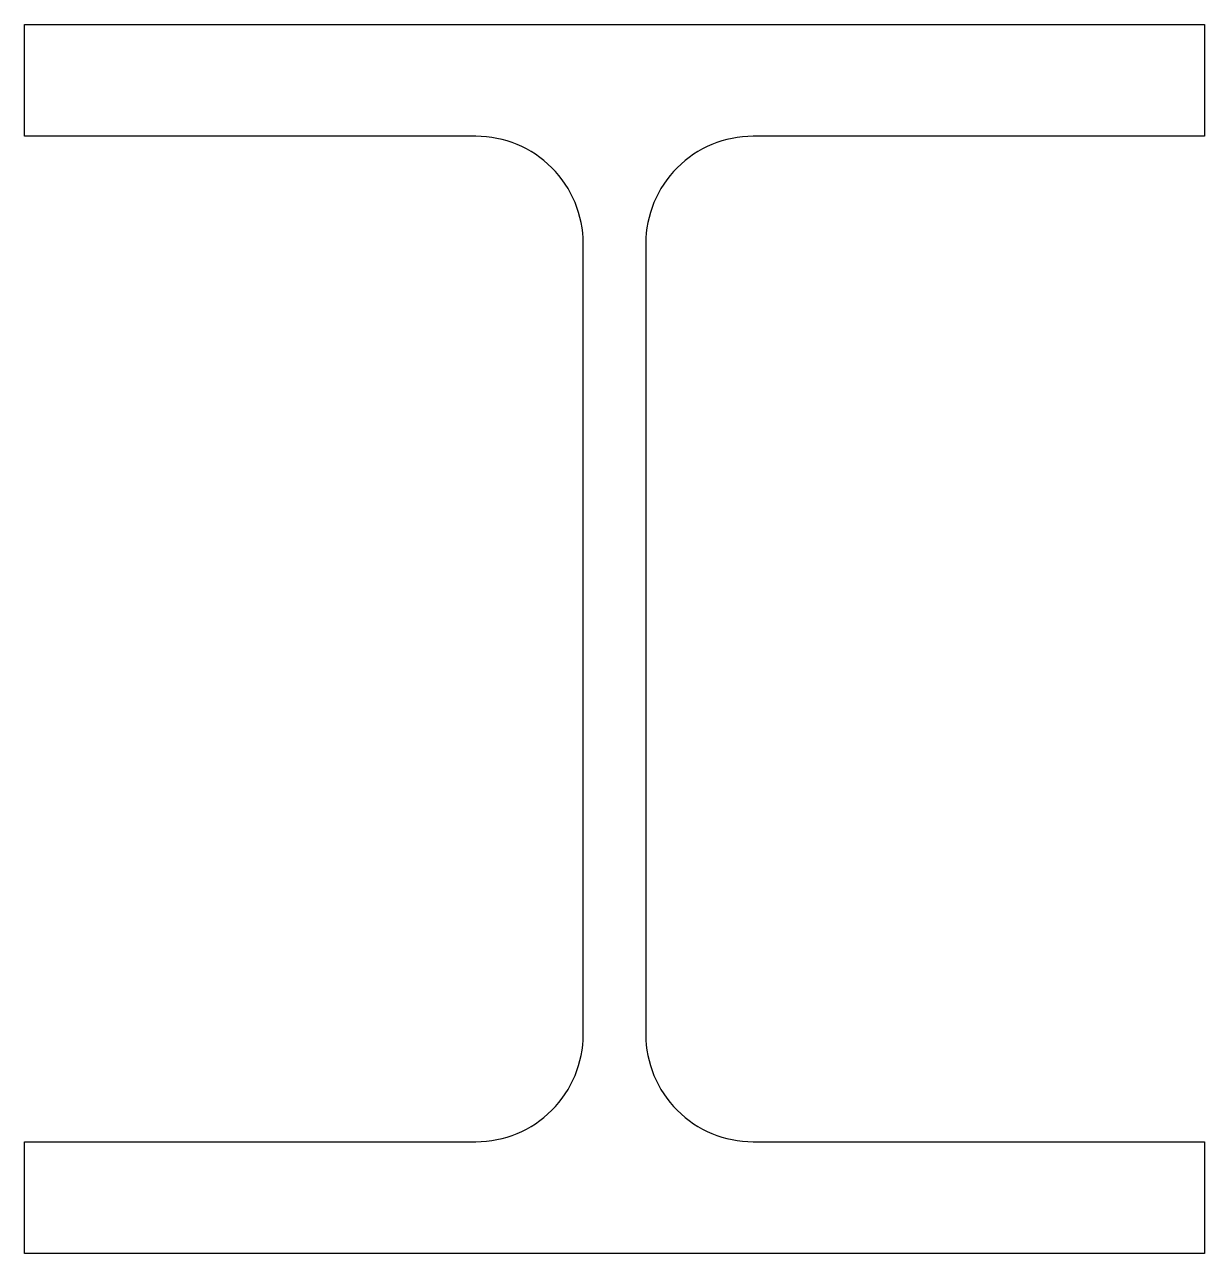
# Model space of a CAD drawing. Header units: millimetres. Extents: x 0 to 264, y 0 to 275.
import ezdxf

# ---------------------------------------------------------------- set-up
doc = ezdxf.new("R2010")
doc.units = ezdxf.units.MM
doc.layers.add('Profile', color=7, linetype='Continuous')

msp = doc.modelspace()

# ---------------------------------------------------------------- linework, layer by layer
at = {"layer": 'Profile'}
msp.add_lwpolyline([(0, 25), (101, 25, 0.414214), (125, 49), (125, 226, 0.414214), (101, 250), (0, 250), (0, 275), (264, 275), (264, 250), (163, 250, 0.414214), (139, 226), (139, 49, 0.414214), (163, 25), (264, 25), (264, 0), (0, 0)], format="xyb", close=True, dxfattribs=at)

doc.saveas('drawing.dxf')
